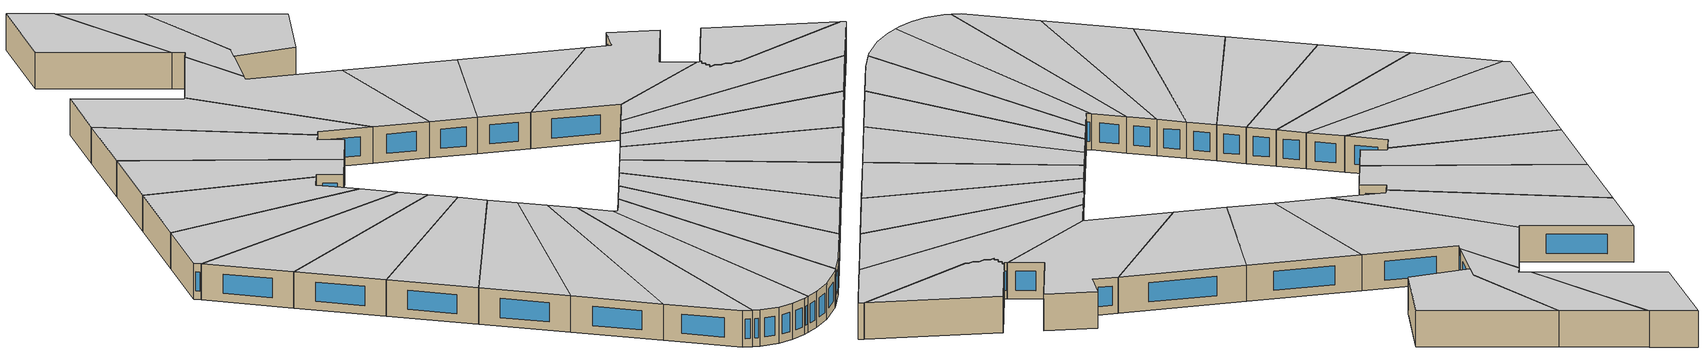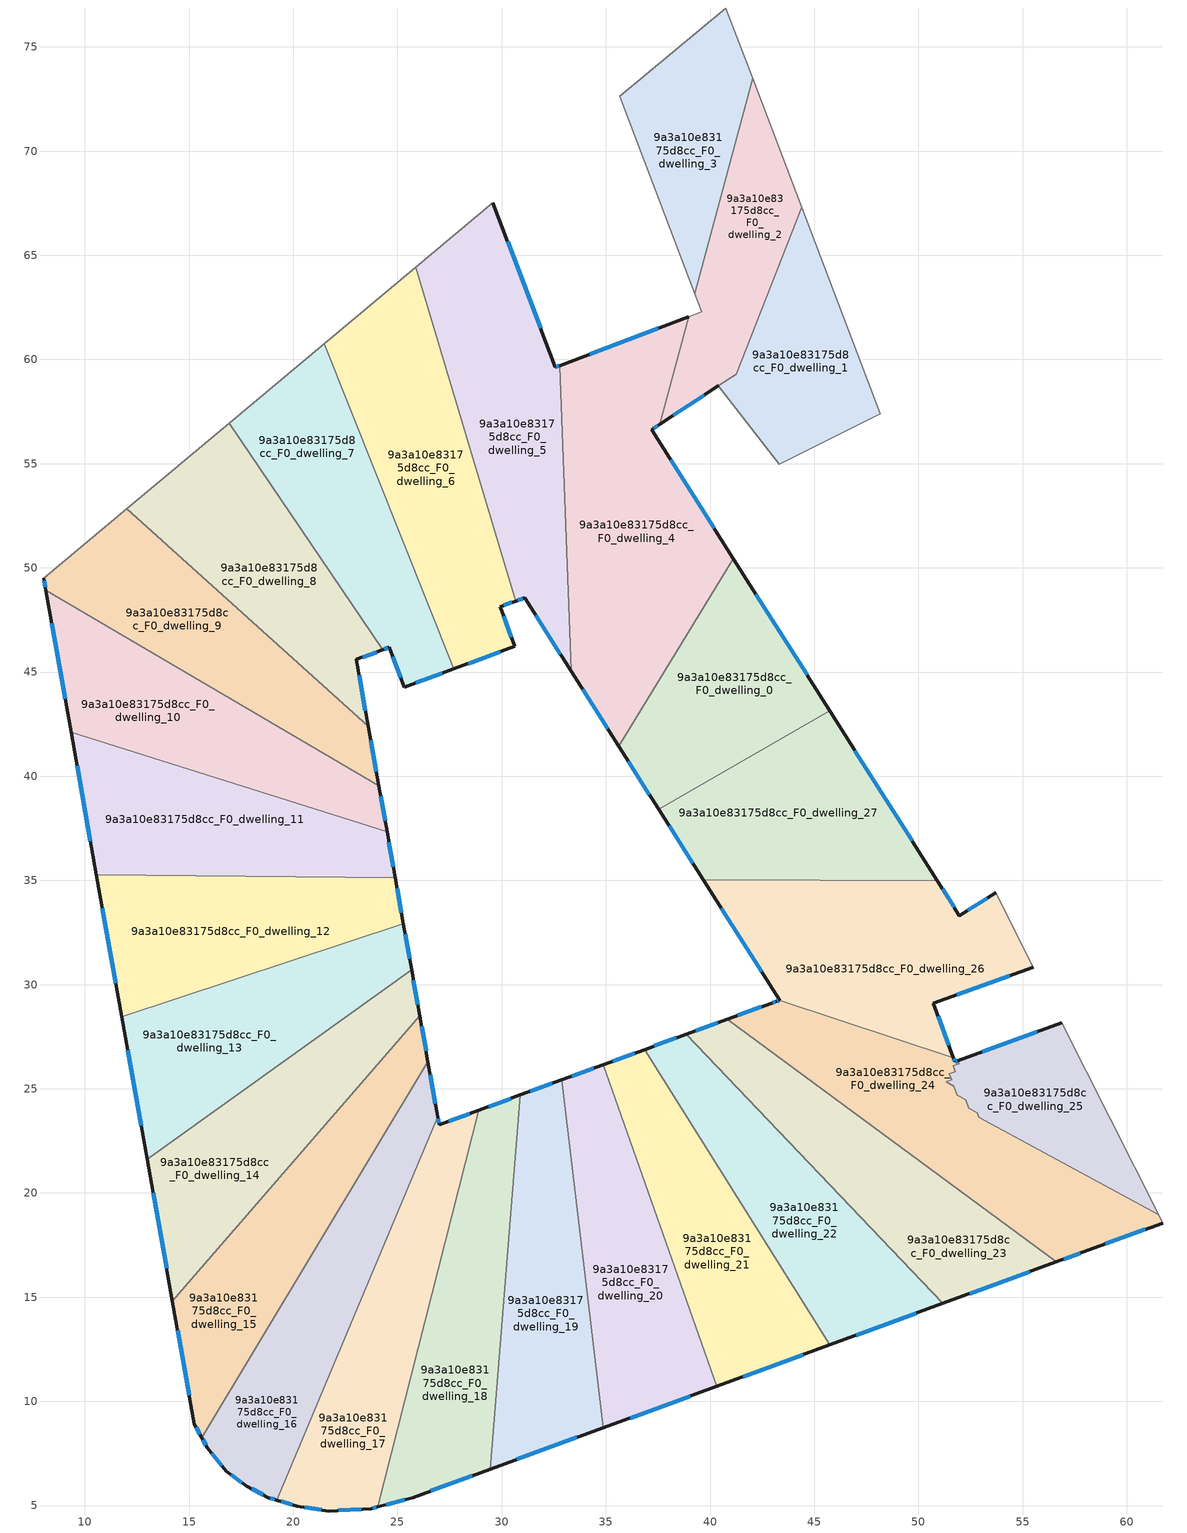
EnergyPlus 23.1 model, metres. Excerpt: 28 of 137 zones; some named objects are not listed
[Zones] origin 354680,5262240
9a3a10e83175d8cc_F0_dwelling_0
 floor ground (EU_floor_Construction): 41.12,50.45 45.74,43.15 37.54,38.41 35.62,41.44 z0
 wall outside (EU_wall_Construction): 35.62,41.44 37.54,38.41 / 45.74,43.15 41.12,50.45 z0:3
 wall to 9a3a10e83175d8cc_F0_dwelling_4 (EU_wall_Construction): 41.12,50.45 35.62,41.44 z0:3
 wall to 9a3a10e83175d8cc_F0_dwelling_27 (EU_wall_Construction): 37.54,38.41 45.74,43.15 z0:3
 window (EU_Window_Construction): 36.07,40.73 37.09,39.12 / 44.65,44.86 42.2,48.73 z0.7:2.3
 ceiling to 9a3a10e83175d8cc_F1_dwelling_0 (EU_floor_Construction): 45.74,43.15 41.12,50.45 35.62,41.44 37.54,38.41 z3
9a3a10e83175d8cc_F0_dwelling_1
 floor ground (EU_floor_Construction): 44.4,67.3 48.16,57.39 43.33,54.98 40.39,58.73 41.25,59.29 z0
 wall adiabatic (EU_wall_Construction): 40.39,58.73 43.33,54.98 48.16,57.39 44.4,67.3 41.25,59.29 z0:3
 wall to 9a3a10e83175d8cc_F0_dwelling_2 (EU_wall_Construction): 41.25,59.29 40.39,58.73 z0:3
 ceiling to 9a3a10e83175d8cc_F1_dwelling_1 (EU_floor_Construction): 48.16,57.39 44.4,67.3 41.25,59.29 40.39,58.73 43.33,54.98 z3
9a3a10e83175d8cc_F0_dwelling_10
 floor ground (EU_floor_Construction): 24.1,39.55 24.5,37.34 9.34,42.11 8.12,48.94 z0
 wall outside (EU_wall_Construction): 24.5,37.34 24.1,39.55 / 8.12,48.94 9.34,42.11 z0:3
 wall to 9a3a10e83175d8cc_F0_dwelling_11 (EU_wall_Construction): 9.34,42.11 24.5,37.34 z0:3
 wall to 9a3a10e83175d8cc_F0_dwelling_9 (EU_wall_Construction): 24.1,39.55 8.12,48.94 z0:3
 window (EU_Window_Construction): 24.41,37.86 24.2,39.03 / 8.41,47.33 9.05,43.71 z0.7:2.3
 ceiling to 9a3a10e83175d8cc_F1_dwelling_10 (EU_floor_Construction): 24.5,37.34 24.1,39.55 8.12,48.94 9.34,42.11 z3
9a3a10e83175d8cc_F0_dwelling_11
 floor ground (EU_floor_Construction): 24.5,37.34 24.89,35.13 10.55,35.28 9.34,42.11 z0
 wall outside (EU_wall_Construction): 24.89,35.13 24.5,37.34 / 9.34,42.11 10.55,35.28 z0:3
 wall to 9a3a10e83175d8cc_F0_dwelling_12 (EU_wall_Construction): 10.55,35.28 24.89,35.13 z0:3
 window (EU_Window_Construction): 24.8,35.65 24.59,36.82 / 9.62,40.51 10.27,36.88 z0.7:2.3
 ceiling to 9a3a10e83175d8cc_F1_dwelling_11 (EU_floor_Construction): 24.89,35.13 24.5,37.34 9.34,42.11 10.55,35.28 z3
9a3a10e83175d8cc_F0_dwelling_12
 floor ground (EU_floor_Construction): 24.89,35.13 25.28,32.92 11.77,28.45 10.55,35.28 z0
 wall outside (EU_wall_Construction): 25.28,32.92 24.89,35.13 / 10.55,35.28 11.77,28.45 z0:3
 wall to 9a3a10e83175d8cc_F0_dwelling_13 (EU_wall_Construction): 11.77,28.45 25.28,32.92 z0:3
 window (EU_Window_Construction): 25.19,33.44 24.98,34.61 / 10.84,33.68 11.48,30.06 z0.7:2.3
 ceiling to 9a3a10e83175d8cc_F1_dwelling_12 (EU_floor_Construction): 25.28,32.92 24.89,35.13 10.55,35.28 11.77,28.45 z3
9a3a10e83175d8cc_F0_dwelling_13
 floor ground (EU_floor_Construction): 25.28,32.92 25.68,30.72 12.99,21.62 11.77,28.45 z0
 wall outside (EU_wall_Construction): 25.68,30.72 25.28,32.92 / 11.77,28.45 12.99,21.62 z0:3
 wall to 9a3a10e83175d8cc_F0_dwelling_14 (EU_wall_Construction): 12.99,21.62 25.68,30.72 z0:3
 window (EU_Window_Construction): 25.58,31.24 25.38,32.41 / 12.06,26.85 12.7,23.23 z0.7:2.3
 ceiling to 9a3a10e83175d8cc_F1_dwelling_13 (EU_floor_Construction): 25.68,30.72 25.28,32.92 11.77,28.45 12.99,21.62 z3
9a3a10e83175d8cc_F0_dwelling_14
 floor ground (EU_floor_Construction): 25.68,30.72 26.07,28.51 14.2,14.79 12.99,21.62 z0
 wall outside (EU_wall_Construction): 26.07,28.51 25.68,30.72 / 12.99,21.62 14.2,14.79 z0:3
 wall to 9a3a10e83175d8cc_F0_dwelling_15 (EU_wall_Construction): 14.2,14.79 26.07,28.51 z0:3
 window (EU_Window_Construction): 25.98,29.03 25.77,30.2 / 13.27,20.02 13.92,16.4 z0.7:2.3
 ceiling to 9a3a10e83175d8cc_F1_dwelling_14 (EU_floor_Construction): 14.2,14.79 26.07,28.51 25.68,30.72 12.99,21.62 z3
9a3a10e83175d8cc_F0_dwelling_15
 floor ground (EU_floor_Construction): 26.07,28.51 26.46,26.3 15.61,8.26 15.25,8.91 14.2,14.79 z0
 wall outside (EU_wall_Construction): 26.46,26.3 26.07,28.51 / 14.2,14.79 15.25,8.91 15.61,8.26 z0:3
 wall to 9a3a10e83175d8cc_F0_dwelling_16 (EU_wall_Construction): 15.61,8.26 26.46,26.3 z0:3
 window (EU_Window_Construction): 26.37,26.82 26.16,27.99 / 15.33,8.76 15.52,8.42 / 14.45,13.41 15,10.29 z0.7:2.3
 ceiling to 9a3a10e83175d8cc_F1_dwelling_15 (EU_floor_Construction): 15.61,8.26 26.46,26.3 26.07,28.51 14.2,14.79 15.25,8.91 z3
9a3a10e83175d8cc_F0_dwelling_16
 floor ground (EU_floor_Construction): 26.46,26.3 26.93,23.65 19.2,5.27 18.81,5.38 17.77,5.93 16.78,6.64 15.87,7.79 15.61,8.26 z0
 wall outside (EU_wall_Construction): 15.61,8.26 15.87,7.79 16.78,6.64 17.77,5.93 18.81,5.38 19.2,5.27 / 26.93,23.65 26.46,26.3 z0:3
 wall to 9a3a10e83175d8cc_F0_dwelling_17 (EU_wall_Construction): 19.2,5.27 26.93,23.65 z0:3
 window (EU_Window_Construction): 17.01,6.47 17.54,6.09 / 16.08,7.52 16.57,6.91 / 15.67,8.15 15.81,7.9 / 26.82,24.27 26.57,25.68 / 18.9,5.35 19.1,5.29 / 18.01,5.8 18.56,5.51 z0.7:2.3
 ceiling to 9a3a10e83175d8cc_F1_dwelling_16 (EU_floor_Construction): 19.2,5.27 26.93,23.65 26.46,26.3 15.61,8.26 15.87,7.79 16.78,6.64 17.77,5.93 18.81,5.38 z3
9a3a10e83175d8cc_F0_dwelling_17
 floor ground (EU_floor_Construction): 28.91,23.98 24.06,4.94 23.74,4.86 21.7,4.74 20.19,4.98 19.2,5.27 26.93,23.65 27,23.28 z0
 wall outside (EU_wall_Construction): 19.2,5.27 20.19,4.98 21.7,4.74 23.74,4.86 24.06,4.94 / 28.91,23.98 27,23.28 26.93,23.65 z0:3
 wall to 9a3a10e83175d8cc_F0_dwelling_18 (EU_wall_Construction): 24.06,4.94 28.91,23.98 z0:3
 window (EU_Window_Construction): 20.55,4.92 21.34,4.79 / 19.43,5.2 19.96,5.04 / 26.99,23.37 26.95,23.56 / 28.46,23.81 27.45,23.44 / 23.81,4.87 23.98,4.92 / 22.18,4.77 23.26,4.83 z0.7:2.3
 ceiling to 9a3a10e83175d8cc_F1_dwelling_17 (EU_floor_Construction): 24.06,4.94 28.91,23.98 27,23.28 26.93,23.65 19.2,5.27 20.19,4.98 21.7,4.74 23.74,4.86 z3
9a3a10e83175d8cc_F0_dwelling_18
 floor ground (EU_floor_Construction): 30.9,24.71 29.45,6.75 25.73,5.38 24.06,4.94 28.91,23.98 z0
 wall outside (EU_wall_Construction): 30.9,24.71 28.91,23.98 / 24.06,4.94 25.73,5.38 29.45,6.75 z0:3
 wall to 9a3a10e83175d8cc_F0_dwelling_19 (EU_wall_Construction): 29.45,6.75 30.9,24.71 z0:3
 window (EU_Window_Construction): 30.43,24.53 29.38,24.15 / 26.61,5.7 28.58,6.43 / 24.45,5.04 25.34,5.28 z0.7:2.3
 ceiling to 9a3a10e83175d8cc_F1_dwelling_18 (EU_floor_Construction): 29.45,6.75 30.9,24.71 28.91,23.98 24.06,4.94 25.73,5.38 z3
9a3a10e83175d8cc_F0_dwelling_19
 floor ground (EU_floor_Construction): 32.89,25.43 34.89,8.73 29.45,6.75 30.9,24.71 z0
 wall outside (EU_wall_Construction): 32.89,25.43 30.9,24.71 / 29.45,6.75 34.89,8.73 z0:3
 wall to 9a3a10e83175d8cc_F0_dwelling_20 (EU_wall_Construction): 34.89,8.73 32.89,25.43 z0:3
 window (EU_Window_Construction): 32.42,25.26 31.37,24.88 / 30.73,7.21 33.61,8.27 z0.7:2.3
 ceiling to 9a3a10e83175d8cc_F1_dwelling_19 (EU_floor_Construction): 34.89,8.73 32.89,25.43 30.9,24.71 29.45,6.75 z3
9a3a10e83175d8cc_F0_dwelling_2
 floor ground (EU_floor_Construction): 42.04,73.5 44.4,67.3 41.25,59.3 37.59,56.88 38.97,62.05 39.6,62.29 39.27,63.16 z0
 wall outside (EU_wall_Construction): 37.59,56.88 40.39,58.73 z0:3
 wall to 9a3a10e83175d8cc_F0_dwelling_4 (EU_wall_Construction): 38.97,62.05 37.59,56.88 z0:3
 wall adiabatic (EU_wall_Construction): 39.27,63.16 39.6,62.29 38.97,62.05 / 41.25,59.3 44.4,67.3 42.04,73.5 z0:3
 wall to 9a3a10e83175d8cc_F0_dwelling_3 (EU_wall_Construction): 42.04,73.5 39.27,63.16 z0:3
 window (EU_Window_Construction): 38.25,57.32 39.73,58.29 z0.7:2.3
 ceiling to 9a3a10e83175d8cc_F1_dwelling_2 (EU_floor_Construction): 41.25,59.29 44.4,67.3 42.04,73.5 39.27,63.16 39.6,62.29 38.97,62.05 37.59,56.88 z3
9a3a10e83175d8cc_F0_dwelling_20
 floor ground (EU_floor_Construction): 34.88,26.16 40.32,10.72 34.89,8.73 32.89,25.43 z0
 wall outside (EU_wall_Construction): 34.88,26.16 32.89,25.43 / 34.89,8.73 40.32,10.72 z0:3
 wall to 9a3a10e83175d8cc_F0_dwelling_21 (EU_wall_Construction): 40.32,10.72 34.88,26.16 z0:3
 window (EU_Window_Construction): 34.41,25.99 33.36,25.6 / 36.16,9.2 39.04,10.26 z0.7:2.3
 ceiling to 9a3a10e83175d8cc_F1_dwelling_20 (EU_floor_Construction): 40.32,10.72 34.88,26.16 32.89,25.43 34.89,8.73 z3
9a3a10e83175d8cc_F0_dwelling_21
 floor ground (EU_floor_Construction): 36.86,26.89 45.75,12.71 40.32,10.72 34.88,26.16 z0
 wall outside (EU_wall_Construction): 36.86,26.89 34.88,26.16 / 40.32,10.72 45.75,12.71 z0:3
 wall to 9a3a10e83175d8cc_F0_dwelling_22 (EU_wall_Construction): 45.75,12.71 36.86,26.89 z0:3
 window (EU_Window_Construction): 36.4,26.72 35.34,26.33 / 41.59,11.19 44.47,12.25 z0.7:2.3
 ceiling to 9a3a10e83175d8cc_F1_dwelling_21 (EU_floor_Construction): 45.75,12.71 36.86,26.89 34.88,26.16 40.32,10.72 z3
9a3a10e83175d8cc_F0_dwelling_22
 floor ground (EU_floor_Construction): 38.85,27.61 51.18,14.7 45.75,12.71 36.86,26.89 z0
 wall outside (EU_wall_Construction): 38.85,27.61 36.86,26.89 / 45.75,12.71 51.18,14.7 z0:3
 wall to 9a3a10e83175d8cc_F0_dwelling_23 (EU_wall_Construction): 51.18,14.7 38.85,27.61 z0:3
 window (EU_Window_Construction): 38.38,27.44 37.33,27.06 / 47.02,13.18 49.9,14.23 z0.7:2.3
 ceiling to 9a3a10e83175d8cc_F1_dwelling_22 (EU_floor_Construction): 51.18,14.7 38.85,27.61 36.86,26.89 45.75,12.71 z3
9a3a10e83175d8cc_F0_dwelling_23
 floor ground (EU_floor_Construction): 56.61,16.69 51.18,14.7 38.85,27.61 40.84,28.34 z0
 wall outside (EU_wall_Construction): 40.84,28.34 38.85,27.61 / 51.18,14.7 56.61,16.69 z0:3
 wall to 9a3a10e83175d8cc_F0_dwelling_24 (EU_wall_Construction): 56.61,16.69 40.84,28.34 z0:3
 window (EU_Window_Construction): 40.37,28.17 39.32,27.78 / 52.46,15.17 55.34,16.22 z0.7:2.3
 ceiling to 9a3a10e83175d8cc_F1_dwelling_23 (EU_floor_Construction): 56.61,16.69 40.84,28.34 38.85,27.61 51.18,14.7 z3
9a3a10e83175d8cc_F0_dwelling_24
 floor ground (EU_floor_Construction): 51.95,26.2 51.67,26.09 51.77,25.81 51.49,25.71 51.59,25.43 51.33,25.33 51.71,25.12 51.86,24.7 52.26,24.48 52.42,24.06 52.82,23.84 52.9,23.63 61.52,18.97 61.73,18.56 58.12,17.25 56.61,16.69 40.84,28.34 42.95,29.11 43.19,29.2 43.31,29.25 51.68,26.49 51.76,26.29 51.9,26.34 z0
 wall outside (EU_wall_Construction): 43.31,29.25 43.19,29.2 42.95,29.11 40.84,28.34 / 51.9,26.34 51.76,26.29 51.68,26.49 / 56.61,16.69 58.12,17.25 61.73,18.56 z0:3
 wall to 9a3a10e83175d8cc_F0_dwelling_26 (EU_wall_Construction): 51.68,26.49 43.31,29.25 z0:3
 wall to 9a3a10e83175d8cc_F0_dwelling_25 (EU_wall_Construction): 61.52,18.97 52.9,23.63 52.82,23.84 52.42,24.06 52.26,24.48 51.86,24.7 51.71,25.12 51.33,25.33 51.59,25.43 51.49,25.71 51.77,25.81 51.67,26.09 51.95,26.2 51.9,26.34 z0:3
 wall adiabatic (EU_wall_Construction): 61.73,18.56 61.52,18.97 z0:3
 window (EU_Window_Construction): 42.46,28.93 41.33,28.52 / 43.13,29.18 43.01,29.13 / 43.28,29.24 43.22,29.21 / 51.74,26.34 51.7,26.44 / 51.86,26.33 51.79,26.3 / 58.97,17.55 60.88,18.25 / 56.97,16.82 57.77,17.11 z0.7:2.3
 ceiling to 9a3a10e83175d8cc_F1_dwelling_24 (EU_floor_Construction): 61.73,18.56 61.52,18.97 52.9,23.63 52.82,23.84 52.42,24.06 52.26,24.48 51.86,24.7 51.71,25.12 51.33,25.33 51.59,25.43 51.49,25.71 51.77,25.81 51.67,26.09 51.95,26.2 51.9,26.34 51.76,26.29 51.68,26.49 43.31,29.25 43.19,29.2 42.95,29.11 40.84,28.34 56.61,16.69 58.12,17.25 z3
9a3a10e83175d8cc_F0_dwelling_25
 floor ground (EU_floor_Construction): 56.87,28.16 61.52,18.97 52.9,23.63 52.82,23.84 52.42,24.06 52.26,24.48 51.86,24.7 51.71,25.12 51.33,25.33 51.59,25.43 51.49,25.71 51.77,25.81 51.67,26.09 51.95,26.2 51.9,26.34 z0
 wall outside (EU_wall_Construction): 56.87,28.16 51.9,26.34 z0:3
 wall adiabatic (EU_wall_Construction): 61.52,18.97 56.87,28.16 z0:3
 window (EU_Window_Construction): 55.71,27.73 53.07,26.77 z0.7:2.3
 ceiling to 9a3a10e83175d8cc_F1_dwelling_25 (EU_floor_Construction): 61.52,18.97 56.87,28.16 51.9,26.34 51.95,26.2 51.67,26.09 51.77,25.81 51.49,25.71 51.59,25.43 51.33,25.33 51.71,25.12 51.86,24.7 52.26,24.48 52.42,24.06 52.82,23.84 52.9,23.63 z3
9a3a10e83175d8cc_F0_dwelling_26
 floor ground (EU_floor_Construction): 53.71,34.41 55.52,30.84 50.72,29.09 51.68,26.49 43.31,29.25 43.34,29.25 39.68,35.03 50.91,34.99 51.97,33.31 z0
 wall outside (EU_wall_Construction): 39.68,35.03 43.34,29.25 / 53.71,34.41 51.97,33.31 50.91,34.99 / 51.68,26.49 50.72,29.09 55.52,30.84 / 43.31,29.25 43.34,29.25 z0:3
 wall to 9a3a10e83175d8cc_F0_dwelling_27 (EU_wall_Construction): 50.91,34.99 39.68,35.03 z0:3
 wall adiabatic (EU_wall_Construction): 55.52,30.84 53.71,34.41 z0:3
 window (EU_Window_Construction): 40.54,33.67 42.48,30.61 / 51.72,33.7 51.16,34.59 / 53.3,34.15 52.38,33.57 / 51.84,29.5 54.39,30.43 / 51.46,27.1 50.94,28.48 z0.7:2.3
 ceiling to 9a3a10e83175d8cc_F1_dwelling_26 (EU_floor_Construction): 51.68,26.49 50.72,29.09 55.52,30.84 53.71,34.41 51.97,33.31 50.91,34.99 39.68,35.03 43.34,29.25 43.31,29.25 z3
9a3a10e83175d8cc_F0_dwelling_27
 floor ground (EU_floor_Construction): 45.74,43.15 50.91,34.99 39.68,35.03 37.54,38.41 z0
 wall outside (EU_wall_Construction): 37.54,38.41 39.68,35.03 / 50.91,34.99 45.74,43.15 z0:3
 window (EU_Window_Construction): 38.04,37.62 39.18,35.82 / 49.69,36.9 46.95,41.23 z0.7:2.3
 ceiling to 9a3a10e83175d8cc_F1_dwelling_27 (EU_floor_Construction): 50.91,34.99 45.74,43.15 37.54,38.41 39.68,35.03 z3
9a3a10e83175d8cc_F0_dwelling_3
 floor ground (EU_floor_Construction): 40.77,76.87 42.04,73.5 39.27,63.16 35.68,72.62 z0
 wall adiabatic (EU_wall_Construction): 42.04,73.5 40.77,76.87 35.68,72.62 39.27,63.16 z0:3
 ceiling to 9a3a10e83175d8cc_F1_dwelling_3 (EU_floor_Construction): 39.27,63.16 42.04,73.5 40.77,76.87 35.68,72.62 z3
9a3a10e83175d8cc_F0_dwelling_4
 floor ground (EU_floor_Construction): 38.97,62.05 37.59,56.88 37.2,56.63 41.12,50.45 35.62,41.44 33.35,45.03 32.78,59.71 z0
 wall outside (EU_wall_Construction): 38.97,62.05 32.78,59.71 / 41.12,50.45 37.2,56.63 37.59,56.88 / 33.35,45.03 35.62,41.44 z0:3
 wall to 9a3a10e83175d8cc_F0_dwelling_5 (EU_wall_Construction): 32.78,59.71 33.35,45.03 z0:3
 window (EU_Window_Construction): 37.52,61.5 34.23,60.26 / 37.29,56.69 37.5,56.82 / 40.2,51.9 38.12,55.18 / 33.88,44.18 35.09,42.28 z0.7:2.3
 ceiling to 9a3a10e83175d8cc_F1_dwelling_4 (EU_floor_Construction): 35.62,41.44 41.12,50.45 37.2,56.63 37.59,56.88 38.97,62.05 32.78,59.71 33.35,45.03 z3
9a3a10e83175d8cc_F0_dwelling_5
 floor ground (EU_floor_Construction): 29.58,67.53 32.58,59.63 32.78,59.71 33.35,45.03 31.11,48.56 30.67,48.4 25.89,64.43 z0
 wall outside (EU_wall_Construction): 30.67,48.4 31.11,48.56 33.35,45.03 / 32.78,59.71 32.58,59.63 29.58,67.53 z0:3
 wall to 9a3a10e83175d8cc_F0_dwelling_6 (EU_wall_Construction): 25.89,64.43 30.67,48.4 z0:3
 wall adiabatic (EU_wall_Construction): 29.58,67.53 25.89,64.43 z0:3
 window (EU_Window_Construction): 30.77,48.44 31.01,48.53 / 31.87,61.49 30.29,65.67 / 32.73,59.69 32.62,59.65 / 31.64,47.73 32.82,45.86 z0.7:2.3
 ceiling to 9a3a10e83175d8cc_F1_dwelling_5 (EU_floor_Construction): 33.35,45.03 32.78,59.71 32.58,59.63 29.58,67.53 25.89,64.43 30.67,48.4 31.11,48.56 z3
9a3a10e83175d8cc_F0_dwelling_6
 floor ground (EU_floor_Construction): 25.89,64.43 30.67,48.4 29.93,48.14 30.63,46.23 27.7,45.16 21.47,60.75 z0
 wall outside (EU_wall_Construction): 27.7,45.16 30.63,46.23 29.93,48.14 30.66,48.4 z0:3
 wall to 9a3a10e83175d8cc_F0_dwelling_7 (EU_wall_Construction): 21.47,60.75 27.7,45.16 z0:3
 wall adiabatic (EU_wall_Construction): 25.89,64.43 21.47,60.75 z0:3
 window (EU_Window_Construction): 30.47,46.68 30.1,47.69 / 28.39,45.41 29.94,45.98 / 30.1,48.2 30.49,48.34 z0.7:2.3
 ceiling to 9a3a10e83175d8cc_F1_dwelling_6 (EU_floor_Construction): 30.63,46.23 29.93,48.14 30.66,48.4 25.89,64.43 21.47,60.75 27.7,45.16 z3
9a3a10e83175d8cc_F0_dwelling_7
 floor ground (EU_floor_Construction): 21.47,60.75 27.7,45.16 25.31,44.28 24.62,46.19 24.29,46.07 16.93,56.95 z0
 wall outside (EU_wall_Construction): 24.29,46.07 24.62,46.19 25.31,44.28 27.7,45.16 z0:3
 wall to 9a3a10e83175d8cc_F0_dwelling_8 (EU_wall_Construction): 16.93,56.95 24.29,46.07 z0:3
 wall adiabatic (EU_wall_Construction): 21.47,60.75 16.93,56.95 z0:3
 window (EU_Window_Construction): 24.37,46.1 24.54,46.16 / 25.88,44.49 27.14,44.95 / 24.78,45.74 25.15,44.73 z0.7:2.3
 ceiling to 9a3a10e83175d8cc_F1_dwelling_7 (EU_floor_Construction): 27.7,45.16 21.47,60.75 16.93,56.95 24.29,46.07 24.62,46.19 25.31,44.28 z3
9a3a10e83175d8cc_F0_dwelling_8
 floor ground (EU_floor_Construction): 16.93,56.95 24.29,46.07 23.03,45.61 23.6,42.4 12.02,52.84 z0
 wall outside (EU_wall_Construction): 23.6,42.4 23.03,45.61 24.29,46.07 z0:3
 wall to 9a3a10e83175d8cc_F0_dwelling_9 (EU_wall_Construction): 12.02,52.84 23.6,42.4 z0:3
 wall adiabatic (EU_wall_Construction): 16.93,56.95 12.02,52.84 z0:3
 window (EU_Window_Construction): 23.32,45.71 23.99,45.96 / 23.46,43.15 23.16,44.85 z0.7:2.3
 ceiling to 9a3a10e83175d8cc_F1_dwelling_8 (EU_floor_Construction): 23.6,42.4 23.03,45.61 24.29,46.07 16.93,56.95 12.02,52.84 z3
9a3a10e83175d8cc_F0_dwelling_9
 floor ground (EU_floor_Construction): 23.6,42.4 24.1,39.55 8.12,48.94 8.02,49.5 12.02,52.84 z0
 wall outside (EU_wall_Construction): 24.1,39.55 23.6,42.4 / 8.02,49.5 8.12,48.94 z0:3
 wall adiabatic (EU_wall_Construction): 12.02,52.84 8.02,49.5 z0:3
 window (EU_Window_Construction): 23.99,40.22 23.72,41.73 / 8.04,49.37 8.1,49.07 z0.7:2.3
 ceiling to 9a3a10e83175d8cc_F1_dwelling_9 (EU_floor_Construction): 24.1,39.55 23.6,42.4 12.02,52.84 8.02,49.5 8.12,48.94 z3
[Building]
EU S2 Campaign: North Axis=0; Terrain=City; Solar Distribution=FullExterior
[Site:Location]
Budapest.Ferenc.Liszt.Intl.AP: Latitude=47.437; Longitude=19.256; Time Zone=1; Elevation=185
[SizingPeriod:WeatherFileDays]
AnnualSizingPeriod: Begin Month=1; Begin Day of Month=1; End Month=12; End Day of Month=31; Day of Week for Start Day=Monday; Use Weather File Daylight Saving Period=No; Use Weather File Rain and Snow Indicators=No
[MATERIAL]
EU_InternalMass_Material: Roughness=MediumRough; Thickness=0.1; Conductivity=1; Density=1800; Specific Heat=900; Thermal Absorptance=0.9; Solar Absorptance=0.7; Visible Absorptance=0.7
[MATERIAL:NOMASS] Roughness=MediumRough; Thermal Absorptance=0.9; Solar Absorptance=0.7; Visible Absorptance=0.7
Name | Thermal Resistance
EU_wall_NoMass | 0.832559
EU_floor_NoMass | 0.872794
[WINDOWMATERIAL:SIMPLEGLAZINGSYSTEM]
EU_Window_SimpleGlazing: UFactor=2.79869; Solar Heat Gain Coefficient=0.75; Visible Transmittance=0.75
[CONSTRUCTION]
EU_wall_Construction: EU_wall_NoMass
EU_floor_Construction: EU_floor_NoMass
EU_Window_Construction: EU_Window_SimpleGlazing
EU_InternalMass_Construction: EU_InternalMass_Material
[ZONE] Type=1; Multiplier=1; Ceiling Height=autocalculate; Floor Area=autocalculate; Part of Total Floor Area=Yes
Name | Volume
9a3a10e83175d8cc_F0_dwelling_0 | 173.484
9a3a10e83175d8cc_F0_dwelling_1 | 138.107
9a3a10e83175d8cc_F0_dwelling_10 | 193.946
9a3a10e83175d8cc_F0_dwelling_11 | 193.966
9a3a10e83175d8cc_F0_dwelling_12 | 193.953
9a3a10e83175d8cc_F0_dwelling_13 | 193.951
9a3a10e83175d8cc_F0_dwelling_14 | 193.961
9a3a10e83175d8cc_F0_dwelling_15 | 193.923
9a3a10e83175d8cc_F0_dwelling_16 | 193.945
9a3a10e83175d8cc_F0_dwelling_17 | 193.92
9a3a10e83175d8cc_F0_dwelling_18 | 193.993
9a3a10e83175d8cc_F0_dwelling_19 | 193.931
9a3a10e83175d8cc_F0_dwelling_2 | 131.716
9a3a10e83175d8cc_F0_dwelling_20 | 193.924
9a3a10e83175d8cc_F0_dwelling_21 | 193.926
9a3a10e83175d8cc_F0_dwelling_22 | 193.957
9a3a10e83175d8cc_F0_dwelling_23 | 193.915
9a3a10e83175d8cc_F0_dwelling_24 | 228.727
9a3a10e83175d8cc_F0_dwelling_25 | 112.802
9a3a10e83175d8cc_F0_dwelling_26 | 240.347
9a3a10e83175d8cc_F0_dwelling_27 | 193.917
9a3a10e83175d8cc_F0_dwelling_3 | 128.859
9a3a10e83175d8cc_F0_dwelling_4 | 305.641
9a3a10e83175d8cc_F0_dwelling_5 | 240.497
9a3a10e83175d8cc_F0_dwelling_6 | 239.302
9a3a10e83175d8cc_F0_dwelling_7 | 194.075
9a3a10e83175d8cc_F0_dwelling_8 | 193.771
9a3a10e83175d8cc_F0_dwelling_9 | 193.933
[INTERNALMASS] Construction=EU_InternalMass_Construction
Name | Zone or ZoneList | Surface Area
9a3a10e83175d8cc_F0_dwelling_0_EU_InternalMass | 9a3a10e83175d8cc_F0_dwelling_0 | 57.8282
9a3a10e83175d8cc_F0_dwelling_1_EU_InternalMass | 9a3a10e83175d8cc_F0_dwelling_1 | 46.0368
9a3a10e83175d8cc_F0_dwelling_2_EU_InternalMass | 9a3a10e83175d8cc_F0_dwelling_2 | 43.9115
9a3a10e83175d8cc_F0_dwelling_3_EU_InternalMass | 9a3a10e83175d8cc_F0_dwelling_3 | 42.9536
9a3a10e83175d8cc_F0_dwelling_4_EU_InternalMass | 9a3a10e83175d8cc_F0_dwelling_4 | 101.884
9a3a10e83175d8cc_F0_dwelling_5_EU_InternalMass | 9a3a10e83175d8cc_F0_dwelling_5 | 80.1681
9a3a10e83175d8cc_F0_dwelling_6_EU_InternalMass | 9a3a10e83175d8cc_F0_dwelling_6 | 79.7673
9a3a10e83175d8cc_F0_dwelling_7_EU_InternalMass | 9a3a10e83175d8cc_F0_dwelling_7 | 64.6915
9a3a10e83175d8cc_F0_dwelling_8_EU_InternalMass | 9a3a10e83175d8cc_F0_dwelling_8 | 64.5902
9a3a10e83175d8cc_F0_dwelling_9_EU_InternalMass | 9a3a10e83175d8cc_F0_dwelling_9 | 64.6444
9a3a10e83175d8cc_F0_dwelling_10_EU_InternalMass | 9a3a10e83175d8cc_F0_dwelling_10 | 64.6488
9a3a10e83175d8cc_F0_dwelling_11_EU_InternalMass | 9a3a10e83175d8cc_F0_dwelling_11 | 64.6552
9a3a10e83175d8cc_F0_dwelling_12_EU_InternalMass | 9a3a10e83175d8cc_F0_dwelling_12 | 64.651
9a3a10e83175d8cc_F0_dwelling_13_EU_InternalMass | 9a3a10e83175d8cc_F0_dwelling_13 | 64.6503
9a3a10e83175d8cc_F0_dwelling_14_EU_InternalMass | 9a3a10e83175d8cc_F0_dwelling_14 | 64.6538
9a3a10e83175d8cc_F0_dwelling_15_EU_InternalMass | 9a3a10e83175d8cc_F0_dwelling_15 | 64.6408
9a3a10e83175d8cc_F0_dwelling_16_EU_InternalMass | 9a3a10e83175d8cc_F0_dwelling_16 | 64.6484
9a3a10e83175d8cc_F0_dwelling_17_EU_InternalMass | 9a3a10e83175d8cc_F0_dwelling_17 | 64.6397
9a3a10e83175d8cc_F0_dwelling_18_EU_InternalMass | 9a3a10e83175d8cc_F0_dwelling_18 | 64.6641
9a3a10e83175d8cc_F0_dwelling_19_EU_InternalMass | 9a3a10e83175d8cc_F0_dwelling_19 | 64.6434
9a3a10e83175d8cc_F0_dwelling_20_EU_InternalMass | 9a3a10e83175d8cc_F0_dwelling_20 | 64.6416
9a3a10e83175d8cc_F0_dwelling_21_EU_InternalMass | 9a3a10e83175d8cc_F0_dwelling_21 | 64.6421
9a3a10e83175d8cc_F0_dwelling_22_EU_InternalMass | 9a3a10e83175d8cc_F0_dwelling_22 | 64.6523
9a3a10e83175d8cc_F0_dwelling_23_EU_InternalMass | 9a3a10e83175d8cc_F0_dwelling_23 | 64.6383
9a3a10e83175d8cc_F0_dwelling_24_EU_InternalMass | 9a3a10e83175d8cc_F0_dwelling_24 | 76.242
9a3a10e83175d8cc_F0_dwelling_25_EU_InternalMass | 9a3a10e83175d8cc_F0_dwelling_25 | 37.6005
9a3a10e83175d8cc_F0_dwelling_26_EU_InternalMass | 9a3a10e83175d8cc_F0_dwelling_26 | 80.1167
9a3a10e83175d8cc_F0_dwelling_27_EU_InternalMass | 9a3a10e83175d8cc_F0_dwelling_27 | 64.6389
[OTHEREQUIPMENT] Fuel Type=Electricity; Design Level Calculation Method=Watts/Area; Power per Zone Floor Area=1; Fraction Latent=0; Fraction Radiant=0; Fraction Lost=0; Carbon Dioxide Generation Rate=0; EndUse Subcategory=EU_Step8_InternalGains
Name | Zone or ZoneList or Space or SpaceList | Schedule
EU_Step8_InternalGain_9a3a10e83175d8cc_F0_dwelling_0_f000 | 9a3a10e83175d8cc_F0_dwelling_0 | EU_Step8_GainSchedule_9a3a10e83175d8cc_F0_dwelling_0_f000
EU_Step8_InternalGain_9a3a10e83175d8cc_F0_dwelling_1_f000 | 9a3a10e83175d8cc_F0_dwelling_1 | EU_Step8_GainSchedule_9a3a10e83175d8cc_F0_dwelling_1_f000
EU_Step8_InternalGain_9a3a10e83175d8cc_F0_dwelling_2_f000 | 9a3a10e83175d8cc_F0_dwelling_2 | EU_Step8_GainSchedule_9a3a10e83175d8cc_F0_dwelling_2_f000
EU_Step8_InternalGain_9a3a10e83175d8cc_F0_dwelling_3_f000 | 9a3a10e83175d8cc_F0_dwelling_3 | EU_Step8_GainSchedule_9a3a10e83175d8cc_F0_dwelling_3_f000
EU_Step8_InternalGain_9a3a10e83175d8cc_F0_dwelling_4_f000 | 9a3a10e83175d8cc_F0_dwelling_4 | EU_Step8_GainSchedule_9a3a10e83175d8cc_F0_dwelling_4_f000
EU_Step8_InternalGain_9a3a10e83175d8cc_F0_dwelling_5_f000 | 9a3a10e83175d8cc_F0_dwelling_5 | EU_Step8_GainSchedule_9a3a10e83175d8cc_F0_dwelling_5_f000
EU_Step8_InternalGain_9a3a10e83175d8cc_F0_dwelling_6_f000 | 9a3a10e83175d8cc_F0_dwelling_6 | EU_Step8_GainSchedule_9a3a10e83175d8cc_F0_dwelling_6_f000
EU_Step8_InternalGain_9a3a10e83175d8cc_F0_dwelling_7_f000 | 9a3a10e83175d8cc_F0_dwelling_7 | EU_Step8_GainSchedule_9a3a10e83175d8cc_F0_dwelling_7_f000
EU_Step8_InternalGain_9a3a10e83175d8cc_F0_dwelling_8_f000 | 9a3a10e83175d8cc_F0_dwelling_8 | EU_Step8_GainSchedule_9a3a10e83175d8cc_F0_dwelling_8_f000
EU_Step8_InternalGain_9a3a10e83175d8cc_F0_dwelling_9_f000 | 9a3a10e83175d8cc_F0_dwelling_9 | EU_Step8_GainSchedule_9a3a10e83175d8cc_F0_dwelling_9_f000
EU_Step8_InternalGain_9a3a10e83175d8cc_F0_dwelling_10_f000 | 9a3a10e83175d8cc_F0_dwelling_10 | EU_Step8_GainSchedule_9a3a10e83175d8cc_F0_dwelling_10_f000
EU_Step8_InternalGain_9a3a10e83175d8cc_F0_dwelling_11_f000 | 9a3a10e83175d8cc_F0_dwelling_11 | EU_Step8_GainSchedule_9a3a10e83175d8cc_F0_dwelling_11_f000
EU_Step8_InternalGain_9a3a10e83175d8cc_F0_dwelling_12_f000 | 9a3a10e83175d8cc_F0_dwelling_12 | EU_Step8_GainSchedule_9a3a10e83175d8cc_F0_dwelling_12_f000
EU_Step8_InternalGain_9a3a10e83175d8cc_F0_dwelling_13_f000 | 9a3a10e83175d8cc_F0_dwelling_13 | EU_Step8_GainSchedule_9a3a10e83175d8cc_F0_dwelling_13_f000
EU_Step8_InternalGain_9a3a10e83175d8cc_F0_dwelling_14_f000 | 9a3a10e83175d8cc_F0_dwelling_14 | EU_Step8_GainSchedule_9a3a10e83175d8cc_F0_dwelling_14_f000
EU_Step8_InternalGain_9a3a10e83175d8cc_F0_dwelling_15_f000 | 9a3a10e83175d8cc_F0_dwelling_15 | EU_Step8_GainSchedule_9a3a10e83175d8cc_F0_dwelling_15_f000
EU_Step8_InternalGain_9a3a10e83175d8cc_F0_dwelling_16_f000 | 9a3a10e83175d8cc_F0_dwelling_16 | EU_Step8_GainSchedule_9a3a10e83175d8cc_F0_dwelling_16_f000
EU_Step8_InternalGain_9a3a10e83175d8cc_F0_dwelling_17_f000 | 9a3a10e83175d8cc_F0_dwelling_17 | EU_Step8_GainSchedule_9a3a10e83175d8cc_F0_dwelling_17_f000
EU_Step8_InternalGain_9a3a10e83175d8cc_F0_dwelling_18_f000 | 9a3a10e83175d8cc_F0_dwelling_18 | EU_Step8_GainSchedule_9a3a10e83175d8cc_F0_dwelling_18_f000
EU_Step8_InternalGain_9a3a10e83175d8cc_F0_dwelling_19_f000 | 9a3a10e83175d8cc_F0_dwelling_19 | EU_Step8_GainSchedule_9a3a10e83175d8cc_F0_dwelling_19_f000
EU_Step8_InternalGain_9a3a10e83175d8cc_F0_dwelling_20_f000 | 9a3a10e83175d8cc_F0_dwelling_20 | EU_Step8_GainSchedule_9a3a10e83175d8cc_F0_dwelling_20_f000
EU_Step8_InternalGain_9a3a10e83175d8cc_F0_dwelling_21_f000 | 9a3a10e83175d8cc_F0_dwelling_21 | EU_Step8_GainSchedule_9a3a10e83175d8cc_F0_dwelling_21_f000
EU_Step8_InternalGain_9a3a10e83175d8cc_F0_dwelling_22_f000 | 9a3a10e83175d8cc_F0_dwelling_22 | EU_Step8_GainSchedule_9a3a10e83175d8cc_F0_dwelling_22_f000
EU_Step8_InternalGain_9a3a10e83175d8cc_F0_dwelling_23_f000 | 9a3a10e83175d8cc_F0_dwelling_23 | EU_Step8_GainSchedule_9a3a10e83175d8cc_F0_dwelling_23_f000
EU_Step8_InternalGain_9a3a10e83175d8cc_F0_dwelling_24_f000 | 9a3a10e83175d8cc_F0_dwelling_24 | EU_Step8_GainSchedule_9a3a10e83175d8cc_F0_dwelling_24_f000
EU_Step8_InternalGain_9a3a10e83175d8cc_F0_dwelling_25_f000 | 9a3a10e83175d8cc_F0_dwelling_25 | EU_Step8_GainSchedule_9a3a10e83175d8cc_F0_dwelling_25_f000
EU_Step8_InternalGain_9a3a10e83175d8cc_F0_dwelling_26_f000 | 9a3a10e83175d8cc_F0_dwelling_26 | EU_Step8_GainSchedule_9a3a10e83175d8cc_F0_dwelling_26_f000
EU_Step8_InternalGain_9a3a10e83175d8cc_F0_dwelling_27_f000 | 9a3a10e83175d8cc_F0_dwelling_27 | EU_Step8_GainSchedule_9a3a10e83175d8cc_F0_dwelling_27_f000
[ZONEVENTILATION:DESIGNFLOWRATE] Schedule=EU_AlwaysOn; Design Flow Rate Calculation Method=AirChanges/Hour; Air Changes per Hour=0.475469; Ventilation Type=Natural; Fan Pressure Rise=0; Fan Total Efficiency=1; Constant Term Coefficient=1; Temperature Term Coefficient=0; Velocity Term Coefficient=0; Velocity Squared Term Coefficient=0; Minimum Indoor Temperature=-100; Maximum Indoor Temperature=100; Delta Temperature=-100; Minimum Outdoor Temperature=-100; Maximum Outdoor Temperature=100; Maximum Wind Speed=40
Name | Zone or ZoneList or Space or SpaceList
EU_ConstantAir_9a3a10e83175d8cc_F0_dwelling_0 | 9a3a10e83175d8cc_F0_dwelling_0
EU_ConstantAir_9a3a10e83175d8cc_F0_dwelling_1 | 9a3a10e83175d8cc_F0_dwelling_1
EU_ConstantAir_9a3a10e83175d8cc_F0_dwelling_2 | 9a3a10e83175d8cc_F0_dwelling_2
EU_ConstantAir_9a3a10e83175d8cc_F0_dwelling_3 | 9a3a10e83175d8cc_F0_dwelling_3
EU_ConstantAir_9a3a10e83175d8cc_F0_dwelling_4 | 9a3a10e83175d8cc_F0_dwelling_4
EU_ConstantAir_9a3a10e83175d8cc_F0_dwelling_5 | 9a3a10e83175d8cc_F0_dwelling_5
EU_ConstantAir_9a3a10e83175d8cc_F0_dwelling_6 | 9a3a10e83175d8cc_F0_dwelling_6
EU_ConstantAir_9a3a10e83175d8cc_F0_dwelling_7 | 9a3a10e83175d8cc_F0_dwelling_7
EU_ConstantAir_9a3a10e83175d8cc_F0_dwelling_8 | 9a3a10e83175d8cc_F0_dwelling_8
EU_ConstantAir_9a3a10e83175d8cc_F0_dwelling_9 | 9a3a10e83175d8cc_F0_dwelling_9
EU_ConstantAir_9a3a10e83175d8cc_F0_dwelling_10 | 9a3a10e83175d8cc_F0_dwelling_10
EU_ConstantAir_9a3a10e83175d8cc_F0_dwelling_11 | 9a3a10e83175d8cc_F0_dwelling_11
EU_ConstantAir_9a3a10e83175d8cc_F0_dwelling_12 | 9a3a10e83175d8cc_F0_dwelling_12
EU_ConstantAir_9a3a10e83175d8cc_F0_dwelling_13 | 9a3a10e83175d8cc_F0_dwelling_13
EU_ConstantAir_9a3a10e83175d8cc_F0_dwelling_14 | 9a3a10e83175d8cc_F0_dwelling_14
EU_ConstantAir_9a3a10e83175d8cc_F0_dwelling_15 | 9a3a10e83175d8cc_F0_dwelling_15
EU_ConstantAir_9a3a10e83175d8cc_F0_dwelling_16 | 9a3a10e83175d8cc_F0_dwelling_16
EU_ConstantAir_9a3a10e83175d8cc_F0_dwelling_17 | 9a3a10e83175d8cc_F0_dwelling_17
EU_ConstantAir_9a3a10e83175d8cc_F0_dwelling_18 | 9a3a10e83175d8cc_F0_dwelling_18
EU_ConstantAir_9a3a10e83175d8cc_F0_dwelling_19 | 9a3a10e83175d8cc_F0_dwelling_19
EU_ConstantAir_9a3a10e83175d8cc_F0_dwelling_20 | 9a3a10e83175d8cc_F0_dwelling_20
EU_ConstantAir_9a3a10e83175d8cc_F0_dwelling_21 | 9a3a10e83175d8cc_F0_dwelling_21
EU_ConstantAir_9a3a10e83175d8cc_F0_dwelling_22 | 9a3a10e83175d8cc_F0_dwelling_22
EU_ConstantAir_9a3a10e83175d8cc_F0_dwelling_23 | 9a3a10e83175d8cc_F0_dwelling_23
EU_ConstantAir_9a3a10e83175d8cc_F0_dwelling_24 | 9a3a10e83175d8cc_F0_dwelling_24
EU_ConstantAir_9a3a10e83175d8cc_F0_dwelling_25 | 9a3a10e83175d8cc_F0_dwelling_25
EU_ConstantAir_9a3a10e83175d8cc_F0_dwelling_26 | 9a3a10e83175d8cc_F0_dwelling_26
EU_ConstantAir_9a3a10e83175d8cc_F0_dwelling_27 | 9a3a10e83175d8cc_F0_dwelling_27
[HVACTEMPLATE:THERMOSTAT] Constant Heating Setpoint=20; Constant Cooling Setpoint=50
EU_HeatOnly_9a3a10e83175d8cc_F0_dwelling_0; EU_HeatOnly_9a3a10e83175d8cc_F0_dwelling_1; EU_HeatOnly_9a3a10e83175d8cc_F0_dwelling_2; EU_HeatOnly_9a3a10e83175d8cc_F0_dwelling_3; EU_HeatOnly_9a3a10e83175d8cc_F0_dwelling_4; EU_HeatOnly_9a3a10e83175d8cc_F0_dwelling_5; EU_HeatOnly_9a3a10e83175d8cc_F0_dwelling_6; EU_HeatOnly_9a3a10e83175d8cc_F0_dwelling_7; EU_HeatOnly_9a3a10e83175d8cc_F0_dwelling_8; EU_HeatOnly_9a3a10e83175d8cc_F0_dwelling_9; EU_HeatOnly_9a3a10e83175d8cc_F0_dwelling_10; EU_HeatOnly_9a3a10e83175d8cc_F0_dwelling_11; EU_HeatOnly_9a3a10e83175d8cc_F0_dwelling_12; EU_HeatOnly_9a3a10e83175d8cc_F0_dwelling_13; EU_HeatOnly_9a3a10e83175d8cc_F0_dwelling_14; EU_HeatOnly_9a3a10e83175d8cc_F0_dwelling_15; EU_HeatOnly_9a3a10e83175d8cc_F0_dwelling_16; EU_HeatOnly_9a3a10e83175d8cc_F0_dwelling_17; EU_HeatOnly_9a3a10e83175d8cc_F0_dwelling_18; EU_HeatOnly_9a3a10e83175d8cc_F0_dwelling_19; EU_HeatOnly_9a3a10e83175d8cc_F0_dwelling_20; EU_HeatOnly_9a3a10e83175d8cc_F0_dwelling_21; EU_HeatOnly_9a3a10e83175d8cc_F0_dwelling_22; EU_HeatOnly_9a3a10e83175d8cc_F0_dwelling_23; EU_HeatOnly_9a3a10e83175d8cc_F0_dwelling_24; EU_HeatOnly_9a3a10e83175d8cc_F0_dwelling_25; EU_HeatOnly_9a3a10e83175d8cc_F0_dwelling_26
[HVACTEMPLATE:ZONE:IDEALLOADSAIRSYSTEM] System Availability Schedule=EU_AlwaysOn; Maximum Heating Supply Air Temperature=50; Minimum Cooling Supply Air Temperature=13; Maximum Heating Supply Air Humidity Ratio=0.0156; Minimum Cooling Supply Air Humidity Ratio=0.0077; Heating Limit=NoLimit; Cooling Limit=NoLimit; Heating Availability Schedule=EU_AlwaysOn; Cooling Availability Schedule=EU_CoolingOff; Dehumidification Control Type=ConstantSensibleHeatRatio; Cooling Sensible Heat Ratio=0.7; Dehumidification Setpoint=60; Humidification Control Type=None; Humidification Setpoint=30; Outdoor Air Method=None; Outdoor Air Flow Rate per Person=0.00944; Outdoor Air Flow Rate per Zone Floor Area=0; Outdoor Air Flow Rate per Zone=0; Demand Controlled Ventilation Type=None; Outdoor Air Economizer Type=NoEconomizer; Heat Recovery Type=None; Sensible Heat Recovery Effectiveness=0.7; Latent Heat Recovery Effectiveness=0.65
Name | Template Thermostat
9a3a10e83175d8cc_F0_dwelling_0 | EU_HeatOnly_9a3a10e83175d8cc_F0_dwelling_0
9a3a10e83175d8cc_F0_dwelling_1 | EU_HeatOnly_9a3a10e83175d8cc_F0_dwelling_1
9a3a10e83175d8cc_F0_dwelling_2 | EU_HeatOnly_9a3a10e83175d8cc_F0_dwelling_2
9a3a10e83175d8cc_F0_dwelling_3 | EU_HeatOnly_9a3a10e83175d8cc_F0_dwelling_3
9a3a10e83175d8cc_F0_dwelling_4 | EU_HeatOnly_9a3a10e83175d8cc_F0_dwelling_4
9a3a10e83175d8cc_F0_dwelling_5 | EU_HeatOnly_9a3a10e83175d8cc_F0_dwelling_5
9a3a10e83175d8cc_F0_dwelling_6 | EU_HeatOnly_9a3a10e83175d8cc_F0_dwelling_6
9a3a10e83175d8cc_F0_dwelling_7 | EU_HeatOnly_9a3a10e83175d8cc_F0_dwelling_7
9a3a10e83175d8cc_F0_dwelling_8 | EU_HeatOnly_9a3a10e83175d8cc_F0_dwelling_8
9a3a10e83175d8cc_F0_dwelling_9 | EU_HeatOnly_9a3a10e83175d8cc_F0_dwelling_9
9a3a10e83175d8cc_F0_dwelling_10 | EU_HeatOnly_9a3a10e83175d8cc_F0_dwelling_10
9a3a10e83175d8cc_F0_dwelling_11 | EU_HeatOnly_9a3a10e83175d8cc_F0_dwelling_11
9a3a10e83175d8cc_F0_dwelling_12 | EU_HeatOnly_9a3a10e83175d8cc_F0_dwelling_12
9a3a10e83175d8cc_F0_dwelling_13 | EU_HeatOnly_9a3a10e83175d8cc_F0_dwelling_13
9a3a10e83175d8cc_F0_dwelling_14 | EU_HeatOnly_9a3a10e83175d8cc_F0_dwelling_14
9a3a10e83175d8cc_F0_dwelling_15 | EU_HeatOnly_9a3a10e83175d8cc_F0_dwelling_15
9a3a10e83175d8cc_F0_dwelling_16 | EU_HeatOnly_9a3a10e83175d8cc_F0_dwelling_16
9a3a10e83175d8cc_F0_dwelling_17 | EU_HeatOnly_9a3a10e83175d8cc_F0_dwelling_17
9a3a10e83175d8cc_F0_dwelling_18 | EU_HeatOnly_9a3a10e83175d8cc_F0_dwelling_18
9a3a10e83175d8cc_F0_dwelling_19 | EU_HeatOnly_9a3a10e83175d8cc_F0_dwelling_19
9a3a10e83175d8cc_F0_dwelling_20 | EU_HeatOnly_9a3a10e83175d8cc_F0_dwelling_20
9a3a10e83175d8cc_F0_dwelling_21 | EU_HeatOnly_9a3a10e83175d8cc_F0_dwelling_21
9a3a10e83175d8cc_F0_dwelling_22 | EU_HeatOnly_9a3a10e83175d8cc_F0_dwelling_22
9a3a10e83175d8cc_F0_dwelling_23 | EU_HeatOnly_9a3a10e83175d8cc_F0_dwelling_23
9a3a10e83175d8cc_F0_dwelling_24 | EU_HeatOnly_9a3a10e83175d8cc_F0_dwelling_24
9a3a10e83175d8cc_F0_dwelling_25 | EU_HeatOnly_9a3a10e83175d8cc_F0_dwelling_25
9a3a10e83175d8cc_F0_dwelling_26 | EU_HeatOnly_9a3a10e83175d8cc_F0_dwelling_26
9a3a10e83175d8cc_F0_dwelling_27 | EU_HeatOnly_9a3a10e83175d8cc_F0_dwelling_27
[SIZING:ZONE] Zone Cooling Design Supply Air Temperature Input Method=SupplyAirTemperature; Zone Cooling Design Supply Air Temperature=13; Zone Heating Design Supply Air Temperature Input Method=SupplyAirTemperature; Zone Heating Design Supply Air Temperature=50; Zone Cooling Design Supply Air Humidity Ratio=0.008; Zone Heating Design Supply Air Humidity Ratio=0.008; Cooling Design Air Flow Method=DesignDay; Cooling Design Air Flow Rate=0; Cooling Minimum Air Flow per Zone Floor Area=0.000762; Cooling Minimum Air Flow=0; Cooling Minimum Air Flow Fraction=0.2; Heating Design Air Flow Method=DesignDay; Heating Design Air Flow Rate=0; Heating Maximum Air Flow per Zone Floor Area=0.002032; Heating Maximum Air Flow=0.141576; Heating Maximum Air Flow Fraction=0.3; Account for Dedicated Outdoor Air System=No; Dedicated Outdoor Air System Control Strategy=NeutralSupplyAir; Dedicated Outdoor Air Low Setpoint Temperature for Design=autosize; Dedicated Outdoor Air High Setpoint Temperature for Design=autosize; Zone Load Sizing Method=Sensible Load Only No Latent Load; Zone Latent Cooling Design Supply Air Humidity Ratio Input Method=HumidityRatioDifference; Zone Cooling Design Supply Air Humidity Ratio Difference=0.005; Zone Latent Heating Design Supply Air Humidity Ratio Input Method=HumidityRatioDifference; Zone Humidification Design Supply Air Humidity Ratio Difference=0.005
9a3a10e83175d8cc_F0_dwelling_0; 9a3a10e83175d8cc_F0_dwelling_1; 9a3a10e83175d8cc_F0_dwelling_2; 9a3a10e83175d8cc_F0_dwelling_3; 9a3a10e83175d8cc_F0_dwelling_4; 9a3a10e83175d8cc_F0_dwelling_5; 9a3a10e83175d8cc_F0_dwelling_6; 9a3a10e83175d8cc_F0_dwelling_7; 9a3a10e83175d8cc_F0_dwelling_8; 9a3a10e83175d8cc_F0_dwelling_9; 9a3a10e83175d8cc_F0_dwelling_10; 9a3a10e83175d8cc_F0_dwelling_11; 9a3a10e83175d8cc_F0_dwelling_12; 9a3a10e83175d8cc_F0_dwelling_13; 9a3a10e83175d8cc_F0_dwelling_14; 9a3a10e83175d8cc_F0_dwelling_15; 9a3a10e83175d8cc_F0_dwelling_16; 9a3a10e83175d8cc_F0_dwelling_17; 9a3a10e83175d8cc_F0_dwelling_18; 9a3a10e83175d8cc_F0_dwelling_19; 9a3a10e83175d8cc_F0_dwelling_20; 9a3a10e83175d8cc_F0_dwelling_21; 9a3a10e83175d8cc_F0_dwelling_22; 9a3a10e83175d8cc_F0_dwelling_23; 9a3a10e83175d8cc_F0_dwelling_24; 9a3a10e83175d8cc_F0_dwelling_25; 9a3a10e83175d8cc_F0_dwelling_26; 9a3a10e83175d8cc_F0_dwelling_27
[SCHEDULE:CONSTANT]
Name | Hourly Value
EU_AlwaysOn | 1
EU_CoolingOff | 0
[SCHEDULE:FILE] Column Number=1; Rows to Skip at Top=0; Number of Hours of Data=8760; Column Separator=Comma; Interpolate to Timestep=No; Minutes per Item=60; Adjust Schedule for Daylight Savings=Yes
Name | File
EU_Step8_GainSchedule_9a3a10e83175d8cc_F0_dwelling_0_f000 | ../../schedules/9a3a10e83175d8cc/9a3a10e83175d8cc_F0_dwelling_0_f000_gain.csv
EU_Step8_GainSchedule_9a3a10e83175d8cc_F0_dwelling_1_f000 | ../../schedules/9a3a10e83175d8cc/9a3a10e83175d8cc_F0_dwelling_1_f000_gain.csv
EU_Step8_GainSchedule_9a3a10e83175d8cc_F0_dwelling_2_f000 | ../../schedules/9a3a10e83175d8cc/9a3a10e83175d8cc_F0_dwelling_2_f000_gain.csv
EU_Step8_GainSchedule_9a3a10e83175d8cc_F0_dwelling_3_f000 | ../../schedules/9a3a10e83175d8cc/9a3a10e83175d8cc_F0_dwelling_3_f000_gain.csv
EU_Step8_GainSchedule_9a3a10e83175d8cc_F0_dwelling_4_f000 | ../../schedules/9a3a10e83175d8cc/9a3a10e83175d8cc_F0_dwelling_4_f000_gain.csv
EU_Step8_GainSchedule_9a3a10e83175d8cc_F0_dwelling_5_f000 | ../../schedules/9a3a10e83175d8cc/9a3a10e83175d8cc_F0_dwelling_5_f000_gain.csv
EU_Step8_GainSchedule_9a3a10e83175d8cc_F0_dwelling_6_f000 | ../../schedules/9a3a10e83175d8cc/9a3a10e83175d8cc_F0_dwelling_6_f000_gain.csv
EU_Step8_GainSchedule_9a3a10e83175d8cc_F0_dwelling_7_f000 | ../../schedules/9a3a10e83175d8cc/9a3a10e83175d8cc_F0_dwelling_7_f000_gain.csv
EU_Step8_GainSchedule_9a3a10e83175d8cc_F0_dwelling_8_f000 | ../../schedules/9a3a10e83175d8cc/9a3a10e83175d8cc_F0_dwelling_8_f000_gain.csv
EU_Step8_GainSchedule_9a3a10e83175d8cc_F0_dwelling_9_f000 | ../../schedules/9a3a10e83175d8cc/9a3a10e83175d8cc_F0_dwelling_9_f000_gain.csv
EU_Step8_GainSchedule_9a3a10e83175d8cc_F0_dwelling_10_f000 | ../../schedules/9a3a10e83175d8cc/9a3a10e83175d8cc_F0_dwelling_10_f000_gain.csv
EU_Step8_GainSchedule_9a3a10e83175d8cc_F0_dwelling_11_f000 | ../../schedules/9a3a10e83175d8cc/9a3a10e83175d8cc_F0_dwelling_11_f000_gain.csv
EU_Step8_GainSchedule_9a3a10e83175d8cc_F0_dwelling_12_f000 | ../../schedules/9a3a10e83175d8cc/9a3a10e83175d8cc_F0_dwelling_12_f000_gain.csv
EU_Step8_GainSchedule_9a3a10e83175d8cc_F0_dwelling_13_f000 | ../../schedules/9a3a10e83175d8cc/9a3a10e83175d8cc_F0_dwelling_13_f000_gain.csv
EU_Step8_GainSchedule_9a3a10e83175d8cc_F0_dwelling_14_f000 | ../../schedules/9a3a10e83175d8cc/9a3a10e83175d8cc_F0_dwelling_14_f000_gain.csv
EU_Step8_GainSchedule_9a3a10e83175d8cc_F0_dwelling_15_f000 | ../../schedules/9a3a10e83175d8cc/9a3a10e83175d8cc_F0_dwelling_15_f000_gain.csv
EU_Step8_GainSchedule_9a3a10e83175d8cc_F0_dwelling_16_f000 | ../../schedules/9a3a10e83175d8cc/9a3a10e83175d8cc_F0_dwelling_16_f000_gain.csv
EU_Step8_GainSchedule_9a3a10e83175d8cc_F0_dwelling_17_f000 | ../../schedules/9a3a10e83175d8cc/9a3a10e83175d8cc_F0_dwelling_17_f000_gain.csv
EU_Step8_GainSchedule_9a3a10e83175d8cc_F0_dwelling_18_f000 | ../../schedules/9a3a10e83175d8cc/9a3a10e83175d8cc_F0_dwelling_18_f000_gain.csv
EU_Step8_GainSchedule_9a3a10e83175d8cc_F0_dwelling_19_f000 | ../../schedules/9a3a10e83175d8cc/9a3a10e83175d8cc_F0_dwelling_19_f000_gain.csv
EU_Step8_GainSchedule_9a3a10e83175d8cc_F0_dwelling_20_f000 | ../../schedules/9a3a10e83175d8cc/9a3a10e83175d8cc_F0_dwelling_20_f000_gain.csv
EU_Step8_GainSchedule_9a3a10e83175d8cc_F0_dwelling_21_f000 | ../../schedules/9a3a10e83175d8cc/9a3a10e83175d8cc_F0_dwelling_21_f000_gain.csv
EU_Step8_GainSchedule_9a3a10e83175d8cc_F0_dwelling_22_f000 | ../../schedules/9a3a10e83175d8cc/9a3a10e83175d8cc_F0_dwelling_22_f000_gain.csv
EU_Step8_GainSchedule_9a3a10e83175d8cc_F0_dwelling_23_f000 | ../../schedules/9a3a10e83175d8cc/9a3a10e83175d8cc_F0_dwelling_23_f000_gain.csv
EU_Step8_GainSchedule_9a3a10e83175d8cc_F0_dwelling_24_f000 | ../../schedules/9a3a10e83175d8cc/9a3a10e83175d8cc_F0_dwelling_24_f000_gain.csv
EU_Step8_GainSchedule_9a3a10e83175d8cc_F0_dwelling_25_f000 | ../../schedules/9a3a10e83175d8cc/9a3a10e83175d8cc_F0_dwelling_25_f000_gain.csv
EU_Step8_GainSchedule_9a3a10e83175d8cc_F0_dwelling_26_f000 | ../../schedules/9a3a10e83175d8cc/9a3a10e83175d8cc_F0_dwelling_26_f000_gain.csv
EU_Step8_GainSchedule_9a3a10e83175d8cc_F0_dwelling_27_f000 | ../../schedules/9a3a10e83175d8cc/9a3a10e83175d8cc_F0_dwelling_27_f000_gain.csv
